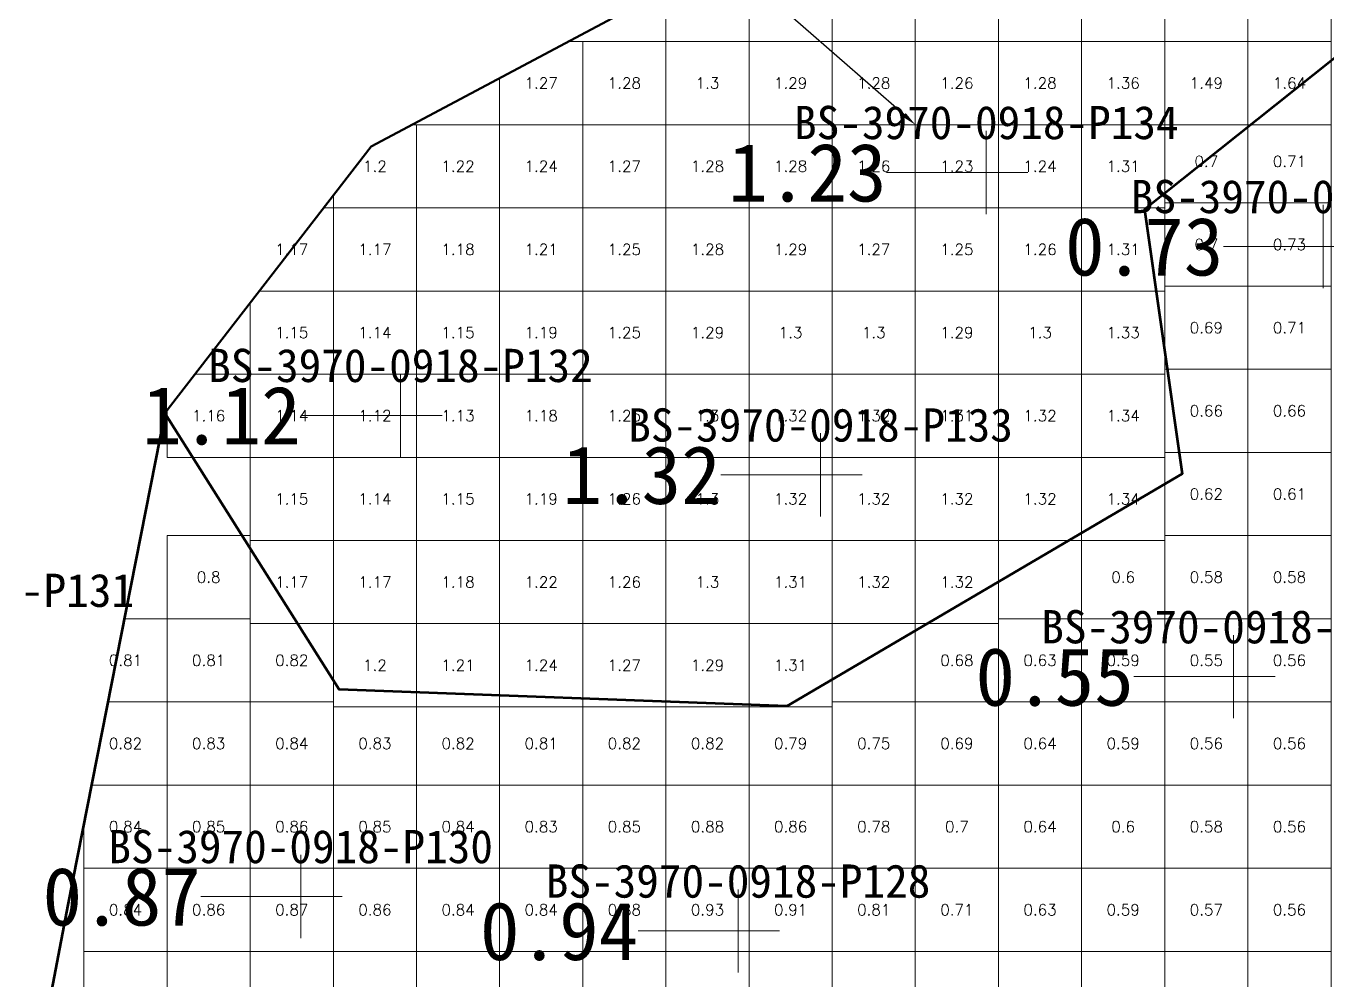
# Model space of a CAD drawing. Header units: inches. Extents: x 469796 to 469991, y 4349683 to 4349814.
# Drawn here: x 469861.61 to 469877.26, y 4349739.1 to 4349750.57 of the extents above; entities that cross this region are included whole.
import ezdxf
from ezdxf import colors
from ezdxf.entities.mleader import LeaderData, LeaderLine
from ezdxf.enums import TextEntityAlignment as Align
from ezdxf.math import Vec2, Vec3

# ---------------------------------------------------------------- set-up
doc = ezdxf.new("R2010")
doc.units = ezdxf.units.IN
doc.header["$MEASUREMENT"] = 0
for name, color, linetype, lineweight in [('点', 7, 'Continuous', 0), ('爆区方格网', 7, 'Continuous', 0), ('线条', 7, 'Continuous', 0), ('钻孔', 7, 'Continuous', 0)]:
    doc.layers.add(name, color=color, linetype=linetype, lineweight=lineweight)
doc.styles.add('3dmine_textStyle_1', font='txt.shx', dxfattribs={"height": 1, "bigfont": 'gbcbig.shx'})
doc.styles.add('3dmine_textStyle_2', font='', dxfattribs={"height": 1})
doc.styles.get("Standard").update_dxf_attribs({"font": 'arial.ttf'})
doc.styles.get('3dmine_textStyle_2').set_extended_font_data('SimSun-ExtB')

msp = doc.modelspace()

# ---------------------------------------------------------------- hatches: boundary and pattern name
at = {"layer": '钻孔', "linetype": 'Continuous', "lineweight": 0, "true_color": 0x0000ff, "extrusion": (0, 1, 0)}
for points in [[(-469874.158, 3960.334), (-469873.158, 3960.334), (-469873.158, 3972.334), (-469874.158, 3972.334)], [(-469867.111, 3960.2), (-469866.111, 3960.2), (-469866.111, 3972.2), (-469867.111, 3972.2)], [(-469872.164, 3960.382), (-469871.164, 3960.382), (-469871.164, 3972.382), (-469872.164, 3972.382)]]:
    msp.add_hatch(color=5, dxfattribs=at).paths.add_polyline_path(points, flags=0)
at = {"layer": '钻孔', "linetype": 'Continuous', "lineweight": 0, "true_color": 0x00ffff, "extrusion": (0, 1, 0)}
for points in [[(-469878.209, 3959.597), (-469877.209, 3959.597), (-469877.209, 3972.597), (-469878.209, 3972.597)], [(-469877.132, 3959.526), (-469876.132, 3959.526), (-469876.132, 3972.526), (-469877.132, 3972.526)], [(-469865.911, 3960.457), (-469864.911, 3960.457), (-469864.911, 3972.457), (-469865.911, 3972.457)], [(-469871.172, 3959.723), (-469870.172, 3959.723), (-469870.172, 3972.723), (-469871.172, 3972.723)]]:
    msp.add_hatch(color=4, dxfattribs=at).paths.add_polyline_path(points, flags=0)

# ---------------------------------------------------------------- linework, layer by layer
at = {"color": 5, "linetype": 'Continuous', "lineweight": 50, "elevation": 3966.246}
msp.add_lwpolyline([(469863.277, 4349745.916), (469865.372, 4349742.59), (469870.758, 4349742.39), (469875.513, 4349745.185), (469875.059, 4349748.364), (469877.541, 4349750.341), (469880.7, 4349749.043), (469882.661, 4349748.577), (469887.283, 4349746.98), (469890.375, 4349747.712), (469892.104, 4349749.476), (469891.705, 4349752.968), (469892.637, 4349754.266), (469889.478, 4349756.794), (469884.88, 4349759.29), (469865.757, 4349749.122), (469863.277, 4349745.916)], dxfattribs=at)
at = {"color": 5, "linetype": 'Continuous', "lineweight": 53, "elevation": 3966.246}
for points in [[(469890.375, 4349747.712), (469887.283, 4349746.98), (469882.661, 4349748.577), (469880.7, 4349749.043), (469877.541, 4349750.341), (469875.059, 4349748.364), (469875.513, 4349745.185), (469870.758, 4349742.39), (469865.372, 4349742.59), (469863.277, 4349745.916), (469863.277, 4349745.916)], [(469863.277, 4349745.916), (469862.112, 4349740.002), (469861.303, 4349735.776), (469864.089, 4349732.247), (469868.108, 4349719.891)]]:
    msp.add_lwpolyline(points, dxfattribs=at)
at = {"layer": '点', "color": 138, "linetype": 'Continuous', "lineweight": 0, "true_color": 0x004c4c}
for points, elevation in [([(469873.158, 4349748.309), (469873.158, 4349749.309)], 3972.334), ([(469873.658, 4349748.809), (469872.658, 4349748.809)], 3972.334), ([(469877.209, 4349747.419), (469877.209, 4349748.419)], 3972.597), ([(469877.709, 4349747.919), (469876.709, 4349747.919)], 3972.597), ([(469866.111, 4349745.388), (469866.111, 4349746.388)], 3972.2), ([(469866.611, 4349745.888), (469865.611, 4349745.888)], 3972.2), ([(469871.164, 4349744.672), (469871.164, 4349745.672)], 3972.382), ([(469871.664, 4349745.172), (469870.664, 4349745.172)], 3972.382), ([(469876.132, 4349742.246), (469876.132, 4349743.246)], 3972.526), ([(469876.632, 4349742.746), (469875.632, 4349742.746)], 3972.526), ([(469864.911, 4349739.603), (469864.911, 4349740.603)], 3972.457), ([(469865.411, 4349740.103), (469864.411, 4349740.103)], 3972.457), ([(469870.172, 4349739.188), (469870.172, 4349740.188)], 3972.723), ([(469870.672, 4349739.688), (469869.672, 4349739.688)], 3972.723)]:
    msp.add_lwpolyline(points, dxfattribs=dict(at, elevation=elevation))
at = {"layer": '爆区方格网', "color": 5, "linetype": 'Continuous', "lineweight": 0, "true_color": 0x0000ff, "elevation": 3972.334}
for points in [[(469870.304, 4349750.383), (469869.304, 4349750.383), (469869.304, 4349751.008), (469870.009, 4349751.383), (469870.304, 4349751.383), (469870.304, 4349750.383)], [(469871.304, 4349750.383), (469870.304, 4349750.383), (469870.304, 4349751.383), (469871.304, 4349751.383), (469871.304, 4349750.383)], [(469872.304, 4349750.383), (469871.304, 4349750.383), (469871.304, 4349751.383), (469872.304, 4349751.383), (469872.304, 4349750.383)], [(469873.304, 4349750.383), (469872.304, 4349750.383), (469872.304, 4349751.383), (469873.304, 4349751.383), (469873.304, 4349750.383)], [(469868.304, 4349749.383), (469867.304, 4349749.383), (469867.304, 4349749.945), (469868.128, 4349750.383), (469868.304, 4349750.383), (469868.304, 4349749.383)], [(469869.304, 4349749.383), (469868.304, 4349749.383), (469868.304, 4349750.383), (469869.304, 4349750.383), (469869.304, 4349749.383)], [(469870.304, 4349749.383), (469869.304, 4349749.383), (469869.304, 4349750.383), (469870.304, 4349750.383), (469870.304, 4349749.383)], [(469871.304, 4349749.383), (469870.304, 4349749.383), (469870.304, 4349750.383), (469871.304, 4349750.383), (469871.304, 4349749.383)], [(469872.304, 4349749.383), (469871.304, 4349749.383), (469871.304, 4349750.383), (469872.304, 4349750.383), (469872.304, 4349749.383)], [(469873.304, 4349749.383), (469872.304, 4349749.383), (469872.304, 4349750.383), (469873.304, 4349750.383), (469873.304, 4349749.383)], [(469866.304, 4349748.383), (469865.304, 4349748.383), (469865.304, 4349748.536), (469865.757, 4349749.122), (469866.247, 4349749.383), (469866.304, 4349749.383), (469866.304, 4349748.383)], [(469867.304, 4349748.383), (469866.304, 4349748.383), (469866.304, 4349749.383), (469867.304, 4349749.383), (469867.304, 4349748.383)], [(469868.304, 4349748.383), (469867.304, 4349748.383), (469867.304, 4349749.383), (469868.304, 4349749.383), (469868.304, 4349748.383)], [(469869.304, 4349748.383), (469868.304, 4349748.383), (469868.304, 4349749.383), (469869.304, 4349749.383), (469869.304, 4349748.383)], [(469870.304, 4349748.383), (469869.304, 4349748.383), (469869.304, 4349749.383), (469870.304, 4349749.383), (469870.304, 4349748.383)], [(469871.304, 4349748.383), (469870.304, 4349748.383), (469870.304, 4349749.383), (469871.304, 4349749.383), (469871.304, 4349748.383)], [(469872.304, 4349748.383), (469871.304, 4349748.383), (469871.304, 4349749.383), (469872.304, 4349749.383), (469872.304, 4349748.383)], [(469873.304, 4349748.383), (469872.304, 4349748.383), (469872.304, 4349749.383), (469873.304, 4349749.383), (469873.304, 4349748.383)], [(469865.304, 4349747.383), (469864.412, 4349747.383), (469865.185, 4349748.383), (469865.304, 4349748.383), (469865.304, 4349747.383)], [(469866.304, 4349747.383), (469865.304, 4349747.383), (469865.304, 4349748.383), (469866.304, 4349748.383), (469866.304, 4349747.383)], [(469867.304, 4349747.383), (469866.304, 4349747.383), (469866.304, 4349748.383), (469867.304, 4349748.383), (469867.304, 4349747.383)], [(469868.304, 4349747.383), (469867.304, 4349747.383), (469867.304, 4349748.383), (469868.304, 4349748.383), (469868.304, 4349747.383)], [(469869.304, 4349747.383), (469868.304, 4349747.383), (469868.304, 4349748.383), (469869.304, 4349748.383), (469869.304, 4349747.383)], [(469870.304, 4349747.383), (469869.304, 4349747.383), (469869.304, 4349748.383), (469870.304, 4349748.383), (469870.304, 4349747.383)], [(469871.304, 4349747.383), (469870.304, 4349747.383), (469870.304, 4349748.383), (469871.304, 4349748.383), (469871.304, 4349747.383)], [(469872.304, 4349747.383), (469871.304, 4349747.383), (469871.304, 4349748.383), (469872.304, 4349748.383), (469872.304, 4349747.383)], [(469873.304, 4349747.383), (469872.304, 4349747.383), (469872.304, 4349748.383), (469873.304, 4349748.383), (469873.304, 4349747.383)], [(469874.304, 4349747.383), (469873.304, 4349747.383), (469873.304, 4349748.383), (469874.304, 4349748.383), (469874.304, 4349747.383)], [(469875.304, 4349747.383), (469874.304, 4349747.383), (469874.304, 4349748.383), (469875.304, 4349748.383), (469875.304, 4349747.383)], [(469865.304, 4349746.383), (469864.304, 4349746.383), (469864.304, 4349747.243), (469864.412, 4349747.383), (469865.304, 4349747.383), (469865.304, 4349746.383)], [(469866.304, 4349746.383), (469865.304, 4349746.383), (469865.304, 4349747.383), (469866.304, 4349747.383), (469866.304, 4349746.383)], [(469867.304, 4349746.383), (469866.304, 4349746.383), (469866.304, 4349747.383), (469867.304, 4349747.383), (469867.304, 4349746.383)], [(469868.304, 4349746.383), (469867.304, 4349746.383), (469867.304, 4349747.383), (469868.304, 4349747.383), (469868.304, 4349746.383)], [(469869.304, 4349746.383), (469868.304, 4349746.383), (469868.304, 4349747.383), (469869.304, 4349747.383), (469869.304, 4349746.383)], [(469870.304, 4349746.383), (469869.304, 4349746.383), (469869.304, 4349747.383), (469870.304, 4349747.383), (469870.304, 4349746.383)], [(469871.304, 4349746.383), (469870.304, 4349746.383), (469870.304, 4349747.383), (469871.304, 4349747.383), (469871.304, 4349746.383)], [(469872.304, 4349746.383), (469871.304, 4349746.383), (469871.304, 4349747.383), (469872.304, 4349747.383), (469872.304, 4349746.383)], [(469873.304, 4349746.383), (469872.304, 4349746.383), (469872.304, 4349747.383), (469873.304, 4349747.383), (469873.304, 4349746.383)], [(469874.304, 4349746.383), (469873.304, 4349746.383), (469873.304, 4349747.383), (469874.304, 4349747.383), (469874.304, 4349746.383)], [(469875.304, 4349746.383), (469874.304, 4349746.383), (469874.304, 4349747.383), (469875.304, 4349747.383), (469875.304, 4349746.383)], [(469864.304, 4349745.383), (469863.304, 4349745.383), (469863.304, 4349745.95), (469863.638, 4349746.383), (469864.304, 4349746.383), (469864.304, 4349745.383)], [(469865.304, 4349745.383), (469864.304, 4349745.383), (469864.304, 4349746.383), (469865.304, 4349746.383), (469865.304, 4349745.383)], [(469866.304, 4349745.383), (469865.304, 4349745.383), (469865.304, 4349746.383), (469866.304, 4349746.383), (469866.304, 4349745.383)], [(469867.304, 4349745.383), (469866.304, 4349745.383), (469866.304, 4349746.383), (469867.304, 4349746.383), (469867.304, 4349745.383)], [(469868.304, 4349745.383), (469867.304, 4349745.383), (469867.304, 4349746.383), (469868.304, 4349746.383), (469868.304, 4349745.383)], [(469869.304, 4349745.383), (469868.304, 4349745.383), (469868.304, 4349746.383), (469869.304, 4349746.383), (469869.304, 4349745.383)], [(469870.304, 4349745.383), (469869.304, 4349745.383), (469869.304, 4349746.383), (469870.304, 4349746.383), (469870.304, 4349745.383)], [(469871.304, 4349745.383), (469870.304, 4349745.383), (469870.304, 4349746.383), (469871.304, 4349746.383), (469871.304, 4349745.383)], [(469872.304, 4349745.383), (469871.304, 4349745.383), (469871.304, 4349746.383), (469872.304, 4349746.383), (469872.304, 4349745.383)], [(469873.304, 4349745.383), (469872.304, 4349745.383), (469872.304, 4349746.383), (469873.304, 4349746.383), (469873.304, 4349745.383)], [(469874.304, 4349745.383), (469873.304, 4349745.383), (469873.304, 4349746.383), (469874.304, 4349746.383), (469874.304, 4349745.383)], [(469875.304, 4349745.383), (469874.304, 4349745.383), (469874.304, 4349746.383), (469875.304, 4349746.383), (469875.304, 4349745.383)], [(469865.304, 4349744.383), (469864.304, 4349744.383), (469864.304, 4349745.383), (469865.304, 4349745.383), (469865.304, 4349744.383)], [(469866.304, 4349744.383), (469865.304, 4349744.383), (469865.304, 4349745.383), (469866.304, 4349745.383), (469866.304, 4349744.383)], [(469867.304, 4349744.383), (469866.304, 4349744.383), (469866.304, 4349745.383), (469867.304, 4349745.383), (469867.304, 4349744.383)], [(469868.304, 4349744.383), (469867.304, 4349744.383), (469867.304, 4349745.383), (469868.304, 4349745.383), (469868.304, 4349744.383)], [(469869.304, 4349744.383), (469868.304, 4349744.383), (469868.304, 4349745.383), (469869.304, 4349745.383), (469869.304, 4349744.383)], [(469870.304, 4349744.383), (469869.304, 4349744.383), (469869.304, 4349745.383), (469870.304, 4349745.383), (469870.304, 4349744.383)], [(469871.304, 4349744.383), (469870.304, 4349744.383), (469870.304, 4349745.383), (469871.304, 4349745.383), (469871.304, 4349744.383)], [(469872.304, 4349744.383), (469871.304, 4349744.383), (469871.304, 4349745.383), (469872.304, 4349745.383), (469872.304, 4349744.383)], [(469873.304, 4349744.383), (469872.304, 4349744.383), (469872.304, 4349745.383), (469873.304, 4349745.383), (469873.304, 4349744.383)], [(469874.304, 4349744.383), (469873.304, 4349744.383), (469873.304, 4349745.383), (469874.304, 4349745.383), (469874.304, 4349744.383)], [(469875.304, 4349744.383), (469874.304, 4349744.383), (469874.304, 4349745.383), (469875.304, 4349745.383), (469875.304, 4349744.383)], [(469865.304, 4349743.383), (469864.304, 4349743.383), (469864.304, 4349744.383), (469865.304, 4349744.383), (469865.304, 4349743.383)], [(469866.304, 4349743.383), (469865.304, 4349743.383), (469865.304, 4349744.383), (469866.304, 4349744.383), (469866.304, 4349743.383)], [(469867.304, 4349743.383), (469866.304, 4349743.383), (469866.304, 4349744.383), (469867.304, 4349744.383), (469867.304, 4349743.383)], [(469868.304, 4349743.383), (469867.304, 4349743.383), (469867.304, 4349744.383), (469868.304, 4349744.383), (469868.304, 4349743.383)], [(469869.304, 4349743.383), (469868.304, 4349743.383), (469868.304, 4349744.383), (469869.304, 4349744.383), (469869.304, 4349743.383)], [(469870.304, 4349743.383), (469869.304, 4349743.383), (469869.304, 4349744.383), (469870.304, 4349744.383), (469870.304, 4349743.383)], [(469871.304, 4349743.383), (469870.304, 4349743.383), (469870.304, 4349744.383), (469871.304, 4349744.383), (469871.304, 4349743.383)], [(469872.304, 4349743.383), (469871.304, 4349743.383), (469871.304, 4349744.383), (469872.304, 4349744.383), (469872.304, 4349743.383)], [(469873.304, 4349743.383), (469872.304, 4349743.383), (469872.304, 4349744.383), (469873.304, 4349744.383), (469873.304, 4349743.383)], [(469866.304, 4349742.383), (469865.304, 4349742.383), (469865.304, 4349743.383), (469866.304, 4349743.383), (469866.304, 4349742.383)], [(469867.304, 4349742.383), (469866.304, 4349742.383), (469866.304, 4349743.383), (469867.304, 4349743.383), (469867.304, 4349742.383)], [(469868.304, 4349742.383), (469867.304, 4349742.383), (469867.304, 4349743.383), (469868.304, 4349743.383), (469868.304, 4349742.383)], [(469869.304, 4349742.383), (469868.304, 4349742.383), (469868.304, 4349743.383), (469869.304, 4349743.383), (469869.304, 4349742.383)], [(469870.304, 4349742.383), (469869.304, 4349742.383), (469869.304, 4349743.383), (469870.304, 4349743.383), (469870.304, 4349742.383)], [(469871.304, 4349742.383), (469870.304, 4349742.383), (469870.304, 4349743.383), (469871.304, 4349743.383), (469871.304, 4349742.383)]]:
    msp.add_lwpolyline(points, dxfattribs=at)
at = {"layer": '爆区方格网', "color": 5, "linetype": 'Continuous', "lineweight": 0}
for points, elevation in [([(469874.304, 4349750.383), (469873.304, 4349750.383), (469873.304, 4349751.383), (469874.304, 4349751.383), (469874.304, 4349750.383)], 3972.334), ([(469875.304, 4349750.383), (469874.304, 4349750.383), (469874.304, 4349751.383), (469875.304, 4349751.383), (469875.304, 4349750.383)], 3972.334), ([(469876.304, 4349750.383), (469875.304, 4349750.383), (469875.304, 4349751.383), (469876.304, 4349751.383), (469876.304, 4349750.383)], 3972.334), ([(469877.304, 4349750.383), (469876.304, 4349750.383), (469876.304, 4349751.383), (469877.304, 4349751.383), (469877.304, 4349750.383)], 3972.334), ([(469874.304, 4349749.383), (469873.304, 4349749.383), (469873.304, 4349750.383), (469874.304, 4349750.383), (469874.304, 4349749.383)], 3972.334), ([(469875.304, 4349749.383), (469874.304, 4349749.383), (469874.304, 4349750.383), (469875.304, 4349750.383), (469875.304, 4349749.383)], 3972.334), ([(469876.304, 4349749.383), (469875.304, 4349749.383), (469875.304, 4349750.383), (469876.304, 4349750.383), (469876.304, 4349749.383)], 3972.334), ([(469877.304, 4349749.383), (469876.304, 4349749.383), (469876.304, 4349750.383), (469877.304, 4349750.383), (469877.304, 4349749.383)], 3972.334), ([(469874.304, 4349748.383), (469873.304, 4349748.383), (469873.304, 4349749.383), (469874.304, 4349749.383), (469874.304, 4349748.383)], 3972.334), ([(469875.304, 4349748.383), (469874.304, 4349748.383), (469874.304, 4349749.383), (469875.304, 4349749.383), (469875.304, 4349748.383)], 3972.334), ([(469876.304, 4349748.442), (469875.304, 4349748.442), (469875.304, 4349749.383), (469876.304, 4349749.383), (469876.304, 4349748.442)], 3972.193), ([(469877.304, 4349748.442), (469876.304, 4349748.442), (469876.304, 4349749.383), (469877.304, 4349749.383), (469877.304, 4349748.442)], 3972.193)]:
    msp.add_lwpolyline(points, dxfattribs=dict(at, elevation=elevation))
at = {"layer": '爆区方格网', "color": 4, "linetype": 'Continuous', "lineweight": 0, "true_color": 0x00ffff, "elevation": 3972.193}
for points in [[(469876.304, 4349747.442), (469875.304, 4349747.442), (469875.304, 4349748.383), (469875.304, 4349748.442), (469876.304, 4349748.442), (469876.304, 4349747.442)], [(469877.304, 4349747.442), (469876.304, 4349747.442), (469876.304, 4349748.442), (469877.304, 4349748.442), (469877.304, 4349747.442)], [(469876.304, 4349746.442), (469875.304, 4349746.442), (469875.304, 4349747.383), (469875.304, 4349747.442), (469876.304, 4349747.442), (469876.304, 4349746.442)], [(469877.304, 4349746.442), (469876.304, 4349746.442), (469876.304, 4349747.442), (469877.304, 4349747.442), (469877.304, 4349746.442)], [(469876.304, 4349745.442), (469875.304, 4349745.442), (469875.304, 4349746.383), (469875.304, 4349746.442), (469876.304, 4349746.442), (469876.304, 4349745.442)], [(469877.304, 4349745.442), (469876.304, 4349745.442), (469876.304, 4349746.442), (469877.304, 4349746.442), (469877.304, 4349745.442)], [(469876.304, 4349744.442), (469875.304, 4349744.442), (469875.304, 4349745.383), (469875.304, 4349745.442), (469876.304, 4349745.442), (469876.304, 4349744.442)], [(469877.304, 4349744.442), (469876.304, 4349744.442), (469876.304, 4349745.442), (469877.304, 4349745.442), (469877.304, 4349744.442)], [(469864.304, 4349743.442), (469863.304, 4349743.442), (469863.304, 4349744.442), (469864.304, 4349744.442), (469864.304, 4349743.442)], [(469876.304, 4349743.442), (469875.304, 4349743.442), (469875.304, 4349744.383), (469875.304, 4349744.442), (469876.304, 4349744.442), (469876.304, 4349743.442)], [(469877.304, 4349743.442), (469876.304, 4349743.442), (469876.304, 4349744.442), (469877.304, 4349744.442), (469877.304, 4349743.442)], [(469875.304, 4349743.442), (469874.304, 4349743.442), (469874.304, 4349744.383), (469875.304, 4349744.383), (469875.304, 4349743.442)], [(469863.304, 4349742.442), (469862.593, 4349742.442), (469862.79, 4349743.442), (469863.304, 4349743.442), (469863.304, 4349742.442)], [(469864.304, 4349743.383), (469864.304, 4349742.442), (469863.304, 4349742.442), (469863.304, 4349743.442), (469864.304, 4349743.442), (469864.304, 4349743.383)], [(469865.304, 4349742.442), (469864.304, 4349742.442), (469864.304, 4349743.383), (469865.304, 4349743.383), (469865.304, 4349742.442)], [(469873.304, 4349742.442), (469872.304, 4349742.442), (469872.304, 4349743.383), (469873.304, 4349743.383), (469873.304, 4349742.442)], [(469874.304, 4349742.442), (469873.304, 4349742.442), (469873.304, 4349743.383), (469873.304, 4349743.442), (469874.304, 4349743.442), (469874.304, 4349742.442)], [(469875.304, 4349742.442), (469874.304, 4349742.442), (469874.304, 4349743.442), (469875.304, 4349743.442), (469875.304, 4349742.442)], [(469876.304, 4349742.442), (469875.304, 4349742.442), (469875.304, 4349743.442), (469876.304, 4349743.442), (469876.304, 4349742.442)], [(469877.304, 4349742.442), (469876.304, 4349742.442), (469876.304, 4349743.442), (469877.304, 4349743.442), (469877.304, 4349742.442)], [(469863.304, 4349741.442), (469862.396, 4349741.442), (469862.593, 4349742.442), (469863.304, 4349742.442), (469863.304, 4349741.442)], [(469864.304, 4349741.442), (469863.304, 4349741.442), (469863.304, 4349742.442), (469864.304, 4349742.442), (469864.304, 4349741.442)], [(469865.304, 4349742.383), (469865.304, 4349741.442), (469864.304, 4349741.442), (469864.304, 4349742.442), (469865.304, 4349742.442), (469865.304, 4349742.383)], [(469872.304, 4349741.442), (469871.304, 4349741.442), (469871.304, 4349742.383), (469871.304, 4349742.442), (469872.304, 4349742.442), (469872.304, 4349741.442)], [(469873.304, 4349741.442), (469872.304, 4349741.442), (469872.304, 4349742.442), (469873.304, 4349742.442), (469873.304, 4349741.442)], [(469874.304, 4349741.442), (469873.304, 4349741.442), (469873.304, 4349742.442), (469874.304, 4349742.442), (469874.304, 4349741.442)], [(469875.304, 4349741.442), (469874.304, 4349741.442), (469874.304, 4349742.442), (469875.304, 4349742.442), (469875.304, 4349741.442)], [(469876.304, 4349741.442), (469875.304, 4349741.442), (469875.304, 4349742.442), (469876.304, 4349742.442), (469876.304, 4349741.442)], [(469877.304, 4349741.442), (469876.304, 4349741.442), (469876.304, 4349742.442), (469877.304, 4349742.442), (469877.304, 4349741.442)], [(469866.304, 4349741.442), (469865.304, 4349741.442), (469865.304, 4349742.383), (469866.304, 4349742.383), (469866.304, 4349741.442)], [(469867.304, 4349741.442), (469866.304, 4349741.442), (469866.304, 4349742.383), (469867.304, 4349742.383), (469867.304, 4349741.442)], [(469868.304, 4349741.442), (469867.304, 4349741.442), (469867.304, 4349742.383), (469868.304, 4349742.383), (469868.304, 4349741.442)], [(469869.304, 4349741.442), (469868.304, 4349741.442), (469868.304, 4349742.383), (469869.304, 4349742.383), (469869.304, 4349741.442)], [(469870.304, 4349741.442), (469869.304, 4349741.442), (469869.304, 4349742.383), (469870.304, 4349742.383), (469870.304, 4349741.442)], [(469871.304, 4349741.442), (469870.304, 4349741.442), (469870.304, 4349742.383), (469871.304, 4349742.383), (469871.304, 4349741.442)], [(469863.304, 4349740.442), (469862.304, 4349740.442), (469862.304, 4349740.974), (469862.396, 4349741.442), (469863.304, 4349741.442), (469863.304, 4349740.442)], [(469864.304, 4349740.442), (469863.304, 4349740.442), (469863.304, 4349741.442), (469864.304, 4349741.442), (469864.304, 4349740.442)], [(469865.304, 4349740.442), (469864.304, 4349740.442), (469864.304, 4349741.442), (469865.304, 4349741.442), (469865.304, 4349740.442)], [(469866.304, 4349740.442), (469865.304, 4349740.442), (469865.304, 4349741.442), (469866.304, 4349741.442), (469866.304, 4349740.442)], [(469867.304, 4349740.442), (469866.304, 4349740.442), (469866.304, 4349741.442), (469867.304, 4349741.442), (469867.304, 4349740.442)], [(469868.304, 4349740.442), (469867.304, 4349740.442), (469867.304, 4349741.442), (469868.304, 4349741.442), (469868.304, 4349740.442)], [(469869.304, 4349740.442), (469868.304, 4349740.442), (469868.304, 4349741.442), (469869.304, 4349741.442), (469869.304, 4349740.442)], [(469870.304, 4349740.442), (469869.304, 4349740.442), (469869.304, 4349741.442), (469870.304, 4349741.442), (469870.304, 4349740.442)], [(469871.304, 4349740.442), (469870.304, 4349740.442), (469870.304, 4349741.442), (469871.304, 4349741.442), (469871.304, 4349740.442)], [(469872.304, 4349740.442), (469871.304, 4349740.442), (469871.304, 4349741.442), (469872.304, 4349741.442), (469872.304, 4349740.442)], [(469873.304, 4349740.442), (469872.304, 4349740.442), (469872.304, 4349741.442), (469873.304, 4349741.442), (469873.304, 4349740.442)], [(469874.304, 4349740.442), (469873.304, 4349740.442), (469873.304, 4349741.442), (469874.304, 4349741.442), (469874.304, 4349740.442)], [(469875.304, 4349740.442), (469874.304, 4349740.442), (469874.304, 4349741.442), (469875.304, 4349741.442), (469875.304, 4349740.442)], [(469876.304, 4349740.442), (469875.304, 4349740.442), (469875.304, 4349741.442), (469876.304, 4349741.442), (469876.304, 4349740.442)], [(469877.304, 4349740.442), (469876.304, 4349740.442), (469876.304, 4349741.442), (469877.304, 4349741.442), (469877.304, 4349740.442)], [(469863.304, 4349739.442), (469862.304, 4349739.442), (469862.304, 4349740.442), (469863.304, 4349740.442), (469863.304, 4349739.442)], [(469864.304, 4349739.442), (469863.304, 4349739.442), (469863.304, 4349740.442), (469864.304, 4349740.442), (469864.304, 4349739.442)], [(469865.304, 4349739.442), (469864.304, 4349739.442), (469864.304, 4349740.442), (469865.304, 4349740.442), (469865.304, 4349739.442)], [(469866.304, 4349739.442), (469865.304, 4349739.442), (469865.304, 4349740.442), (469866.304, 4349740.442), (469866.304, 4349739.442)], [(469867.304, 4349739.442), (469866.304, 4349739.442), (469866.304, 4349740.442), (469867.304, 4349740.442), (469867.304, 4349739.442)], [(469868.304, 4349739.442), (469867.304, 4349739.442), (469867.304, 4349740.442), (469868.304, 4349740.442), (469868.304, 4349739.442)], [(469869.304, 4349739.442), (469868.304, 4349739.442), (469868.304, 4349740.442), (469869.304, 4349740.442), (469869.304, 4349739.442)], [(469870.304, 4349739.442), (469869.304, 4349739.442), (469869.304, 4349740.442), (469870.304, 4349740.442), (469870.304, 4349739.442)], [(469871.304, 4349739.442), (469870.304, 4349739.442), (469870.304, 4349740.442), (469871.304, 4349740.442), (469871.304, 4349739.442)], [(469872.304, 4349739.442), (469871.304, 4349739.442), (469871.304, 4349740.442), (469872.304, 4349740.442), (469872.304, 4349739.442)], [(469873.304, 4349739.442), (469872.304, 4349739.442), (469872.304, 4349740.442), (469873.304, 4349740.442), (469873.304, 4349739.442)], [(469874.304, 4349739.442), (469873.304, 4349739.442), (469873.304, 4349740.442), (469874.304, 4349740.442), (469874.304, 4349739.442)], [(469875.304, 4349739.442), (469874.304, 4349739.442), (469874.304, 4349740.442), (469875.304, 4349740.442), (469875.304, 4349739.442)], [(469876.304, 4349739.442), (469875.304, 4349739.442), (469875.304, 4349740.442), (469876.304, 4349740.442), (469876.304, 4349739.442)], [(469877.304, 4349739.442), (469876.304, 4349739.442), (469876.304, 4349740.442), (469877.304, 4349740.442), (469877.304, 4349739.442)], [(469863.304, 4349738.442), (469862.304, 4349738.442), (469862.304, 4349739.442), (469863.304, 4349739.442), (469863.304, 4349738.442)], [(469864.304, 4349738.442), (469863.304, 4349738.442), (469863.304, 4349739.442), (469864.304, 4349739.442), (469864.304, 4349738.442)], [(469865.304, 4349738.442), (469864.304, 4349738.442), (469864.304, 4349739.442), (469865.304, 4349739.442), (469865.304, 4349738.442)], [(469866.304, 4349738.442), (469865.304, 4349738.442), (469865.304, 4349739.442), (469866.304, 4349739.442), (469866.304, 4349738.442)], [(469867.304, 4349738.442), (469866.304, 4349738.442), (469866.304, 4349739.442), (469867.304, 4349739.442), (469867.304, 4349738.442)], [(469868.304, 4349738.442), (469867.304, 4349738.442), (469867.304, 4349739.442), (469868.304, 4349739.442), (469868.304, 4349738.442)], [(469869.304, 4349738.442), (469868.304, 4349738.442), (469868.304, 4349739.442), (469869.304, 4349739.442), (469869.304, 4349738.442)], [(469870.304, 4349738.442), (469869.304, 4349738.442), (469869.304, 4349739.442), (469870.304, 4349739.442), (469870.304, 4349738.442)], [(469871.304, 4349738.442), (469870.304, 4349738.442), (469870.304, 4349739.442), (469871.304, 4349739.442), (469871.304, 4349738.442)], [(469872.304, 4349738.442), (469871.304, 4349738.442), (469871.304, 4349739.442), (469872.304, 4349739.442), (469872.304, 4349738.442)], [(469873.304, 4349738.442), (469872.304, 4349738.442), (469872.304, 4349739.442), (469873.304, 4349739.442), (469873.304, 4349738.442)], [(469874.304, 4349738.442), (469873.304, 4349738.442), (469873.304, 4349739.442), (469874.304, 4349739.442), (469874.304, 4349738.442)], [(469875.304, 4349738.442), (469874.304, 4349738.442), (469874.304, 4349739.442), (469875.304, 4349739.442), (469875.304, 4349738.442)], [(469876.304, 4349738.442), (469875.304, 4349738.442), (469875.304, 4349739.442), (469876.304, 4349739.442), (469876.304, 4349738.442)], [(469877.304, 4349738.442), (469876.304, 4349738.442), (469876.304, 4349739.442), (469877.304, 4349739.442), (469877.304, 4349738.442)]]:
    msp.add_lwpolyline(points, dxfattribs=at)
at = {"layer": '线条', "color": 138, "linetype": 'Continuous', "lineweight": 0, "true_color": 0x004c4c}
for points, elevation in [([(469873.158, 4349748.809), (469873.158, 4349748.809), (469873.158, 4349748.809)], 3972.334), ([(469877.209, 4349747.919), (469877.209, 4349747.919), (469877.209, 4349747.919)], 3972.597), ([(469866.111, 4349745.888), (469866.111, 4349745.888), (469866.111, 4349745.888)], 3972.2), ([(469871.164, 4349745.172), (469871.164, 4349745.172), (469871.164, 4349745.172)], 3972.382), ([(469876.132, 4349742.746), (469876.132, 4349742.746), (469876.132, 4349742.746)], 3972.526), ([(469864.911, 4349740.103), (469864.911, 4349740.103), (469864.911, 4349740.103)], 3972.457), ([(469870.172, 4349739.688), (469870.172, 4349739.688), (469870.172, 4349739.688)], 3972.723)]:
    msp.add_lwpolyline(points, dxfattribs=dict(at, elevation=elevation))
at = {"layer": '钻孔', "color": 5, "linetype": 'Continuous', "lineweight": 0, "true_color": 0x0000ff}
for points, elevation in [([(469873.158, 4349748.809), (469871.958, 4349748.809)], 3972.334), ([(469873.158, 4349748.809), (469871.958, 4349748.809)], 3960.334), ([(469866.111, 4349745.888), (469864.911, 4349745.888)], 3972.2), ([(469866.111, 4349745.888), (469864.911, 4349745.888)], 3960.2), ([(469871.164, 4349745.172), (469869.964, 4349745.172)], 3972.382), ([(469871.164, 4349745.172), (469869.964, 4349745.172)], 3960.382)]:
    msp.add_lwpolyline(points, dxfattribs=dict(at, elevation=elevation))
at = {"layer": '钻孔', "color": 4, "linetype": 'Continuous', "lineweight": 0, "true_color": 0x00ffff}
for points, elevation in [([(469877.209, 4349747.919), (469876.009, 4349747.919)], 3972.597), ([(469877.209, 4349747.919), (469876.009, 4349747.919)], 3959.597), ([(469876.132, 4349742.746), (469874.932, 4349742.746)], 3972.526), ([(469876.132, 4349742.746), (469874.932, 4349742.746)], 3959.526), ([(469864.911, 4349740.103), (469863.711, 4349740.103)], 3972.457), ([(469864.911, 4349740.103), (469863.711, 4349740.103)], 3960.457), ([(469870.172, 4349739.688), (469868.972, 4349739.688)], 3972.723), ([(469870.172, 4349739.688), (469868.972, 4349739.688)], 3959.723)]:
    msp.add_lwpolyline(points, dxfattribs=dict(at, elevation=elevation))

# ---------------------------------------------------------------- texts
at = {"color": 5, "linetype": 'Continuous', "lineweight": 0, "true_color": 0x0000ff, "style": '3dmine_textStyle_1'}
for s, p in [('1.27', (469867.804, 4349749.883, 3972.334)), ('1.28', (469868.804, 4349749.883, 3972.334)), ('1.3', (469869.804, 4349749.883, 3972.334)), ('1.29', (469870.804, 4349749.883, 3972.334)), ('1.28', (469871.804, 4349749.883, 3972.334)), ('1.26', (469872.804, 4349749.883, 3972.334)), ('1.28', (469873.804, 4349749.883, 3972.334)), ('1.2', (469865.804, 4349748.883, 3972.334)), ('1.22', (469866.804, 4349748.883, 3972.334)), ('1.24', (469867.804, 4349748.883, 3972.334)), ('1.27', (469868.804, 4349748.883, 3972.334)), ('1.28', (469869.804, 4349748.883, 3972.334)), ('1.28', (469870.804, 4349748.883, 3972.334)), ('1.26', (469871.804, 4349748.883, 3972.334)), ('1.23', (469872.804, 4349748.883, 3972.334)), ('1.24', (469873.804, 4349748.883, 3972.334)), ('1.31', (469874.804, 4349748.883, 3972.334)), ('1.17', (469864.804, 4349747.883, 3972.334)), ('1.17', (469865.804, 4349747.883, 3972.334)), ('1.18', (469866.804, 4349747.883, 3972.334)), ('1.21', (469867.804, 4349747.883, 3972.334)), ('1.25', (469868.804, 4349747.883, 3972.334)), ('1.28', (469869.804, 4349747.883, 3972.334)), ('1.29', (469870.804, 4349747.883, 3972.334)), ('1.27', (469871.804, 4349747.883, 3972.334)), ('1.25', (469872.804, 4349747.883, 3972.334)), ('1.26', (469873.804, 4349747.883, 3972.334)), ('1.31', (469874.804, 4349747.883, 3972.334)), ('1.15', (469864.804, 4349746.883, 3972.334)), ('1.14', (469865.804, 4349746.883, 3972.334)), ('1.15', (469866.804, 4349746.883, 3972.334)), ('1.19', (469867.804, 4349746.883, 3972.334)), ('1.25', (469868.804, 4349746.883, 3972.334)), ('1.29', (469869.804, 4349746.883, 3972.334)), ('1.3', (469870.804, 4349746.883, 3972.334)), ('1.3', (469871.804, 4349746.883, 3972.334)), ('1.29', (469872.804, 4349746.883, 3972.334)), ('1.3', (469873.804, 4349746.883, 3972.334)), ('1.33', (469874.804, 4349746.883, 3972.334)), ('1.16', (469863.804, 4349745.883, 3972.334)), ('1.14', (469864.804, 4349745.883, 3972.334)), ('1.12', (469865.804, 4349745.883, 3972.334)), ('1.13', (469866.804, 4349745.883, 3972.334)), ('1.18', (469867.804, 4349745.883, 3972.334)), ('1.25', (469868.804, 4349745.883, 3972.334)), ('1.3', (469869.804, 4349745.883, 3972.334)), ('1.32', (469870.804, 4349745.883, 3972.334)), ('1.32', (469871.804, 4349745.883, 3972.334)), ('1.31', (469872.804, 4349745.883, 3972.334)), ('1.32', (469873.804, 4349745.883, 3972.334)), ('1.34', (469874.804, 4349745.883, 3972.334)), ('1.15', (469864.804, 4349744.883, 3972.334)), ('1.14', (469865.804, 4349744.883, 3972.334)), ('1.15', (469866.804, 4349744.883, 3972.334)), ('1.19', (469867.804, 4349744.883, 3972.334)), ('1.26', (469868.804, 4349744.883, 3972.334)), ('1.3', (469869.804, 4349744.883, 3972.334)), ('1.32', (469870.804, 4349744.883, 3972.334)), ('1.32', (469871.804, 4349744.883, 3972.334)), ('1.32', (469872.804, 4349744.883, 3972.334)), ('1.32', (469873.804, 4349744.883, 3972.334)), ('1.34', (469874.804, 4349744.883, 3972.334)), ('1.17', (469864.804, 4349743.883, 3972.334)), ('1.17', (469865.804, 4349743.883, 3972.334)), ('1.18', (469866.804, 4349743.883, 3972.334)), ('1.22', (469867.804, 4349743.883, 3972.334)), ('1.26', (469868.804, 4349743.883, 3972.334)), ('1.3', (469869.804, 4349743.883, 3972.334)), ('1.31', (469870.804, 4349743.883, 3972.334)), ('1.32', (469871.804, 4349743.883, 3972.334)), ('1.32', (469872.804, 4349743.883, 3972.334)), ('1.2', (469865.804, 4349742.883, 3972.334)), ('1.21', (469866.804, 4349742.883, 3972.334)), ('1.24', (469867.804, 4349742.883, 3972.334)), ('1.27', (469868.804, 4349742.883, 3972.334)), ('1.29', (469869.804, 4349742.883, 3972.334)), ('1.31', (469870.804, 4349742.883, 3972.334))]:
    msp.add_text(s, height=0.1333, dxfattribs=at).set_placement(p, align=Align.MIDDLE_CENTER)
at = {"color": 5, "linetype": 'Continuous', "lineweight": 0, "style": '3dmine_textStyle_1'}
for s, p in [('1.36', (469874.804, 4349749.883, 3972.334)), ('1.49', (469875.804, 4349749.883, 3972.334)), ('1.64', (469876.804, 4349749.883, 3972.334))]:
    msp.add_text(s, height=0.1333, dxfattribs=at).set_placement(p, align=Align.MIDDLE_CENTER)
at = {"color": 4, "linetype": 'Continuous', "lineweight": 0, "true_color": 0x00ffff, "style": '3dmine_textStyle_1'}
for s, p in [('0.7', (469875.804, 4349748.942, 3972.193)), ('0.71', (469876.804, 4349748.942, 3972.193)), ('0.7', (469875.804, 4349747.942, 3972.193)), ('0.73', (469876.804, 4349747.942, 3972.193)), ('0.69', (469875.804, 4349746.942, 3972.193)), ('0.71', (469876.804, 4349746.942, 3972.193)), ('0.66', (469875.804, 4349745.942, 3972.193)), ('0.66', (469876.804, 4349745.942, 3972.193)), ('0.62', (469875.804, 4349744.942, 3972.193)), ('0.61', (469876.804, 4349744.942, 3972.193)), ('0.8', (469863.804, 4349743.942, 3972.193)), ('0.6', (469874.804, 4349743.942, 3972.193)), ('0.58', (469875.804, 4349743.942, 3972.193)), ('0.58', (469876.804, 4349743.942, 3972.193)), ('0.81', (469862.804, 4349742.942, 3972.193)), ('0.81', (469863.804, 4349742.942, 3972.193)), ('0.82', (469864.804, 4349742.942, 3972.193)), ('0.68', (469872.804, 4349742.942, 3972.193)), ('0.63', (469873.804, 4349742.942, 3972.193)), ('0.59', (469874.804, 4349742.942, 3972.193)), ('0.55', (469875.804, 4349742.942, 3972.193)), ('0.56', (469876.804, 4349742.942, 3972.193)), ('0.82', (469862.804, 4349741.942, 3972.193)), ('0.83', (469863.804, 4349741.942, 3972.193)), ('0.84', (469864.804, 4349741.942, 3972.193)), ('0.83', (469865.804, 4349741.942, 3972.193)), ('0.82', (469866.804, 4349741.942, 3972.193)), ('0.81', (469867.804, 4349741.942, 3972.193)), ('0.82', (469868.804, 4349741.942, 3972.193)), ('0.82', (469869.804, 4349741.942, 3972.193)), ('0.79', (469870.804, 4349741.942, 3972.193)), ('0.75', (469871.804, 4349741.942, 3972.193)), ('0.69', (469872.804, 4349741.942, 3972.193)), ('0.64', (469873.804, 4349741.942, 3972.193)), ('0.59', (469874.804, 4349741.942, 3972.193)), ('0.56', (469875.804, 4349741.942, 3972.193)), ('0.56', (469876.804, 4349741.942, 3972.193)), ('0.84', (469862.804, 4349740.942, 3972.193)), ('0.85', (469863.804, 4349740.942, 3972.193)), ('0.86', (469864.804, 4349740.942, 3972.193)), ('0.85', (469865.804, 4349740.942, 3972.193)), ('0.84', (469866.804, 4349740.942, 3972.193)), ('0.83', (469867.804, 4349740.942, 3972.193)), ('0.85', (469868.804, 4349740.942, 3972.193)), ('0.88', (469869.804, 4349740.942, 3972.193)), ('0.86', (469870.804, 4349740.942, 3972.193)), ('0.78', (469871.804, 4349740.942, 3972.193)), ('0.7', (469872.804, 4349740.942, 3972.193)), ('0.64', (469873.804, 4349740.942, 3972.193)), ('0.6', (469874.804, 4349740.942, 3972.193)), ('0.58', (469875.804, 4349740.942, 3972.193)), ('0.56', (469876.804, 4349740.942, 3972.193)), ('0.84', (469862.804, 4349739.942, 3972.193)), ('0.86', (469863.804, 4349739.942, 3972.193)), ('0.87', (469864.804, 4349739.942, 3972.193)), ('0.86', (469865.804, 4349739.942, 3972.193)), ('0.84', (469866.804, 4349739.942, 3972.193)), ('0.84', (469867.804, 4349739.942, 3972.193)), ('0.88', (469868.804, 4349739.942, 3972.193)), ('0.93', (469869.804, 4349739.942, 3972.193)), ('0.91', (469870.804, 4349739.942, 3972.193)), ('0.81', (469871.804, 4349739.942, 3972.193)), ('0.71', (469872.804, 4349739.942, 3972.193)), ('0.63', (469873.804, 4349739.942, 3972.193)), ('0.59', (469874.804, 4349739.942, 3972.193)), ('0.57', (469875.804, 4349739.942, 3972.193)), ('0.56', (469876.804, 4349739.942, 3972.193))]:
    msp.add_text(s, height=0.1333, dxfattribs=at).set_placement(p, align=Align.MIDDLE_CENTER)
at = {"layer": '钻孔', "color": 5, "linetype": 'Continuous', "lineweight": 0, "style": '3dmine_textStyle_2'}
msp.add_text('BS-3970-0918-P134', height=0.4, dxfattribs=at).set_placement((469873.158, 4349749.209, 3972.334), align=Align.CENTER)
at = {"layer": '钻孔', "color": 5, "linetype": 'Continuous', "lineweight": 0, "true_color": 0x0000ff, "style": '3dmine_textStyle_2'}
for s, p in [('1.23', (469871.958, 4349748.809, 3966.334)), ('1.12', (469864.911, 4349745.888, 3966.2)), ('1.32', (469869.964, 4349745.172, 3966.382))]:
    msp.add_text(s, height=0.7, dxfattribs=at).set_placement(p, align=Align.MIDDLE_RIGHT)
at = {"layer": '钻孔', "color": 138, "linetype": 'Continuous', "lineweight": 0, "true_color": 0x004c4c, "style": '3dmine_textStyle_2'}
for s, p in [('BS-3970-0918-P126', (469877.209, 4349748.319, 3972.597)), ('BS-3970-0918-P132', (469866.111, 4349746.288, 3972.2)), ('BS-3970-0918-P133', (469871.164, 4349745.572, 3972.382)), ('BS-3970-0918-P131', (469860.594, 4349743.584, 3972.398)), ('BS-3970-0918-P127', (469876.132, 4349743.146, 3972.526)), ('BS-3970-0918-P130', (469864.911, 4349740.503, 3972.457)), ('BS-3970-0918-P128', (469870.172, 4349740.088, 3972.723))]:
    msp.add_text(s, height=0.4, dxfattribs=at).set_placement(p, align=Align.CENTER)
at = {"layer": '钻孔', "color": 4, "linetype": 'Continuous', "lineweight": 0, "true_color": 0x00ffff, "style": '3dmine_textStyle_2'}
for s, p in [('0.73', (469876.009, 4349747.919, 3966.097)), ('0.55', (469874.932, 4349742.746, 3966.026)), ('0.87', (469863.711, 4349740.103, 3966.457)), ('0.94', (469868.972, 4349739.688, 3966.223))]:
    msp.add_text(s, height=0.7, dxfattribs=at).set_placement(p, align=Align.MIDDLE_RIGHT)

# ---------------------------------------------------------------- leaders
ml = msp.add_multileader_mtext('Standard')
ml.set_content('2{\\f宋体|b0|i0|c134|p2;号矿块}', color=256)
ml.set_leader_properties()
ml.build(insert=Vec2(0, 0))
ml.multileader.update_dxf_attribs({"dogleg_length": 0.36, "arrow_head_size": 0.18})
ctx = ml.context
ctx.base_point, ctx.char_height, ctx.arrow_head_size, ctx.landing_gap_size, ctx.plane_origin = Vec3(469844.799, 4349762.09, 3972.334), 2.5, 0.18, 0.09, Vec3(469872.304, 4349749.383, 3972.334)
notes = []
notes.append((ctx, [(0, (1, 1, 0), (469857.765, 4349762.09, 3972.334), (-1, 0), 0.36, [(0, [(469872.304, 4349749.383, 3972.334)], 256, [])])]))
ctx.mtext.insert, ctx.mtext.flow_direction = Vec3(469844.889, 4349763.522, 3972.334), 5
for ctx, leaders in notes:
    for number, flags, end, landing, length, lines in leaders:
        leader = LeaderData()
        leader.index, (leader.has_last_leader_line, leader.has_dogleg_vector, leader.attachment_direction) = number, flags
        leader.last_leader_point, leader.dogleg_vector, leader.dogleg_length = Vec3(end), Vec3(landing), length
        for number, points, colour, breaks in lines:
            line = LeaderLine()
            line.index, line.vertices, line.color, line.breaks = number, Vec3.list(points), colors.encode_raw_color(colour), breaks
            leader.lines.append(line)
        ctx.leaders.append(leader)

doc.saveas('drawing.dxf')
